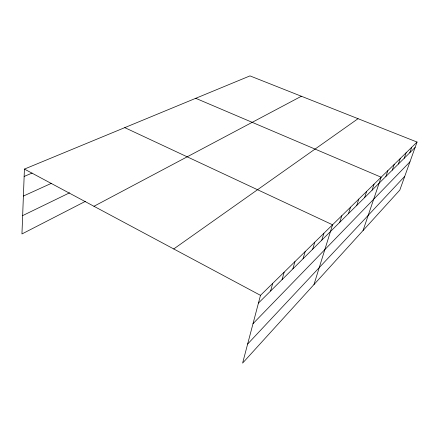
<?xml version="1.0" encoding="UTF-8"?>
<svg xmlns="http://www.w3.org/2000/svg" width="439" height="439" viewBox="0 0 439 439"><rect width="100%" height="100%" fill="white"/><g stroke="black" fill="none" stroke-linecap="round" stroke-linejoin="round"><path stroke-width="0.66" d="M417.05 142.055L260.486 295.348L242.608 363.108L399.814 190.071L417.05 142.055L249.978 75.892L24.425 169.092L21.95 233.96L85.407 201.347M270.616 290.991L272.685 283.402M282.068 279.616L284.154 272.169M292.862 268.893L294.959 261.595M303.047 258.769L305.149 251.613M312.678 249.204L314.785 242.18M321.798 240.144L323.9 233.257M313.973 284.56L332.548 224.79L124.764 127.634M339.709 222.348L341.805 215.725M348.462 213.65L350.552 207.164M356.748 205.419L358.822 199.065M364.595 197.621L366.653 191.393M372.042 190.224L374.088 184.117M363.053 230.535L381.145 177.208L195.739 98.309M385.848 176.511L387.862 170.634M392.257 170.14L394.255 164.373M398.371 164.065L400.352 158.402M404.209 158.265L406.174 152.706M409.79 152.723L411.733 147.263M247.629 344.066L404.747 176.33M253.012 323.675L409.949 161.832M258.439 303.091L415.124 147.422M173.734 248.951L358.048 118.689M93.957 206.281L301.379 96.245M22.652 215.604L69.565 192.825M23.399 196.057L51.385 183.321M24.145 176.44L32.091 173.07M24.425 169.092L260.486 295.348"/></g></svg>
